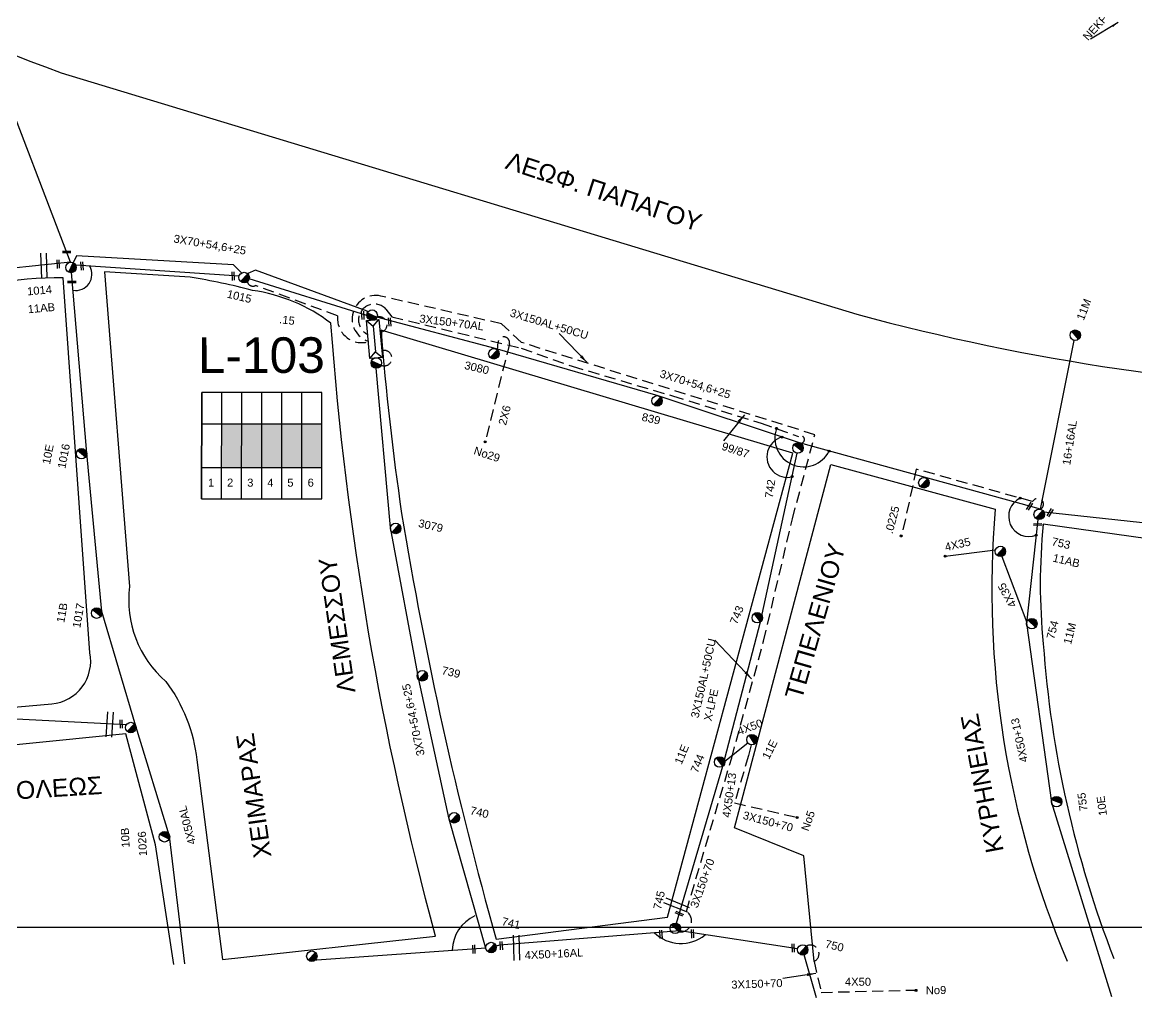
# Model space of a CAD drawing. Header units: millimetres. Extents: x 745 to 5694, y 762 to 3401.
# Drawn here: x 2179.9 to 2430.6, y 762.5 to 981.9 of the extents above; entities that cross this region are included whole.
import ezdxf
from ezdxf.enums import TextEntityAlignment as Align

# ---------------------------------------------------------------- set-up
doc = ezdxf.new("R2010")
doc.units = ezdxf.units.MM
doc.linetypes.add('DASHED', pattern=[19.05, 12.7, -6.35])
for name, color, linetype in [('Άγνωστα', 7, 'Continuous'), ('Ασφαλειοκιβώτια Χ.Τ 6 αναχωρήσεων', 7, 'Continuous'), ('Γυμνά εναέρια ΧΤ και ΦΟΠ (3Φ)   4x50+16AL', 7, 'Continuous'), ('Επιγραφές - Σχήματα', 7, 'Continuous'), ('Καλώδια ΧΤ   3x150+70AL', 7, 'DASHED'), ('Καλώδια ΧΤ   3x150AL+50CU', 7, 'DASHED'), ('Μηχανική τομή', 7, 'Continuous'), ('Στύλος ΦΜ', 7, 'Continuous'), ('Στύλος ΦΜ @ 1', 7, 'Continuous'), ('Συνδέσεις', 7, 'Continuous'), ('Τομή', 7, 'Continuous'), ('Υποσταθμός εναέριος 2 στύλων', 7, 'Continuous'), ('Υποσταθμός πόλεως', 7, 'Continuous'), ('Υπόβαθρο ΔΕΗ', 7, 'Continuous'), ('Υπόγεια Καλώδια Δικτύου ΧΤ   .15', 7, 'DASHED'), ('Υπόγεια καλώδια Παροχών ΧΤ   .0225', 7, 'DASHED'), ('Υπόγεια καλώδια Παροχών ΧΤ   4x50AL', 7, 'DASHED')]:
    doc.layers.add(name, color=color, linetype=linetype)
doc.styles.add('arial', font='arial.ttf')
doc.styles.get("Standard").update_dxf_attribs({"font": 'arial.ttf'})
doc.linetypes.add('SYN_LINE', pattern='A,0.5,-0.0001,["/\\/\\/\\/",Standard,S=0.1,R=0,X=0,Y=-0.05],-0.25', length=0.7501)
doc.dimstyles.new('ISO-25', dxfattribs={"dimtxt": 2.5, "dimasz": 2.5, "dimexe": 1.25, "dimexo": 0.625, "dimtad": 1, "dimtxsty": 'Standard', "dimcen": 2.5, "dimadec": 0, "dimazin": 0, "dimtfac": 1, "dimtmove": 0, "dimatfit": 3, "dimfxl": 1, "dimarcsym": 0})

# ---------------------------------------------------------------- blocks, each defined once
blk = doc.blocks.new('ΥΠΑΡΧΩΝ ΤΣΙΜΕΝΤΕΝΙΟΣ ΣΤΥΛΟΣ')
at = {"layer": 'Στύλος ΦΜ'}
blk.add_hatch(color=256, dxfattribs=at).paths.add_polyline_path([(-1.29, -2.28, 0.574793), (2.62, 0, 0.268822), (1.3, 2.27)])
blk.add_line((-1.29, -2.28), (1.3, 2.27), dxfattribs=at)
blk.add_circle((0, 0), 2.62, dxfattribs=at)
at = {"layer": 'Στύλος ΦΜ', "flags": 4}
for tag, p in [('ΑΡΙΘΜΟΣ', (-4.68, 8.05)), ('ΤΥΠΟΣ', (-4.91, 3.03))]:
    blk.add_attdef(tag, p, '', height=4, dxfattribs=at)
blk = doc.blocks.new('ΥΠΟΣΤΑΘΜΟΣ ΕΝΑΕΡΙΟΣ ΕΠΙ 2 ΣΤΥΛΩΝ')
at = {"layer": 'Υποσταθμός εναέριος 2 στύλων', "linetype": 'Continuous'}
for points in [[(-11.97, -2.11, 0.574793), (-8.45, -0.07, 0.268822), (-9.64, 1.98)], [(9.68, -2.15, 0.574793), (13.19, -0.1, 0.268822), (12.01, 1.95)]]:
    blk.add_hatch(color=256, dxfattribs=at).paths.add_polyline_path(points)
for p, q in [((-11.97, -2.11), (-9.64, 1.98)), ((9.68, -2.15), (12.01, 1.95))]:
    blk.add_line(p, q, dxfattribs=at)
for centre in [(-10.81, -0.07), (10.84, -0.1)]:
    blk.add_circle(centre, 2.36, dxfattribs=at)
at = {"layer": 'Υποσταθμός πόλεως', "linetype": 'Continuous', "ltscale": 40}
blk.add_lwpolyline([(-8.57, 2.82), (8.57, 2.82), (8.57, -2.82), (-8.57, -2.82)], close=True, dxfattribs=at)
for points in [[(-5.75, 0), (-8.57, 2.82)], [(-8.57, -2.82), (-5.75, 0)], [(-5.75, 0), (5.75, 0)], [(5.75, 0), (8.57, 2.82)], [(8.57, -2.82), (5.75, 0)]]:
    blk.add_lwpolyline(points, dxfattribs=at)
at = {"layer": 'Υποσταθμός εναέριος 2 στύλων', "ltscale": 40, "flags": 1}
for tag, p in [('ΜΕΤΑΣΧΗΜΑΤΙΣΜΟΣ', (14.09, 2.51)), ('ΙΣΧΥΣ', (14.07, -0.28)), ('ΑΡΙΘΜΟΣ', (14.19, -3))]:
    blk.add_attdef(tag, p, '', height=1.8, dxfattribs=at)
blk = doc.blocks.new('ΑΣΦΑΛΕΙΟΚΙΒΩΤΙΟ ΥΠΟΣΤΑΘΜΟΥ 6 ΑΝΑΧΩΡΗΣΕΩΝ')
at = {"layer": 'Ασφαλειοκιβώτια Χ.Τ 6 αναχωρήσεων', "ltscale": 40}
for p, q in [((-23.91, 27), (23.91, 27)), ((-9.83, 27), (-9.83, -27)), ((9.83, 27), (9.83, -27)), ((-23.91, 18), (23.91, 18)), ((-23.91, 9), (23.91, 9)), ((-23.91, 0), (23.91, 0)), ((-23.91, -9), (23.91, -9)), ((-23.91, -18), (23.91, -18))]:
    blk.add_line(p, q, dxfattribs=at)
at = {"layer": 'Ασφαλειοκιβώτια Χ.Τ 6 αναχωρήσεων'}
blk.add_lwpolyline([(-23.91, -27), (23.91, -27), (23.91, 27), (-23.91, 27)], close=True, dxfattribs=at)
for s, p in [('1', (-18.47, 24.15)), ('2', (-18.47, 15.59)), ('3', (-18.47, 6.51)), ('4', (-18.47, -2.51)), ('5', (-18.47, -11.52)), ('6', (-18.47, -20.66))]:
    blk.add_text(s, height=3.6, rotation=270, dxfattribs=at).set_placement(p)
at = {"layer": 'Ασφαλειοκιβώτια Χ.Τ 6 αναχωρήσεων', "ltscale": 40}
for tag, height, p in [('ΟΝΟΜΑ', 5, (-0.27, 31.68)), ('ΚΕΙΜΕΝΟ 1', 2, (16.95, 22.41)), ('ΚΕΙΜΕΝΟ 2', 2, (16.95, 13.71)), ('ΚΕΙΜΕΝΟ 3', 2, (16.95, 4.31)), ('ΚΕΙΜΕΝΟ 4', 2, (16.95, -4.67)), ('ΚΕΙΜΕΝΟ 5', 2, (16.95, -13.51)), ('ΚΕΙΜΕΝΟ 6', 2, (16.95, -22.43)), ('ΣΧ', 2, (-0.21, -29.21))]:
    blk.add_attdef(tag, text='', height=height, dxfattribs=at).set_placement(p, align=Align.MIDDLE_CENTER)
blk = doc.blocks.new('ΤΟΜΗ')
at = {"layer": 'Τομή', "ltscale": 40}
for p, q in [((-5.68, 0), (5.68, 0)), ((5.68, -2.33), (-5.68, -2.33))]:
    blk.add_line(p, q, dxfattribs=at)
blk = doc.blocks.new('ΜΗΧΑΝΙΚΗ ΤΟΜΗ')
at = {"layer": 'Μηχανική τομή', "ltscale": 40}
for p, q in [((-1.89, 0.78), (1.89, 0.78)), ((1.89, 0), (-1.89, 0))]:
    blk.add_line(p, q, dxfattribs=at)
blk = doc.blocks.new('_ΣΥΝΔΕΣΗ')
at = {"layer": 'Συνδέσεις', "linetype": 'SYN_LINE', "ltscale": 40}
blk.add_hatch(color=256, dxfattribs=at).paths.add_polyline_path([(0.5, -0.01, 1), (-0.5, -0.01, 1)])
at = {"layer": 'Συνδέσεις'}
blk.add_circle((0, -0.01), 0.5, dxfattribs=at)

msp = doc.modelspace()

# ---------------------------------------------------------------- hatches: boundary and pattern name
at = {"layer": 'Άγνωστα', "ltscale": 0.2}
for color, points in [(27, [(2224.75, 891.61), (2224.74, 881.79), (2229.24, 881.78), (2229.25, 891.61)]), (2, [(2229.25, 891.61), (2229.24, 881.78), (2233.74, 881.78), (2233.75, 891.61)]), (85, [(2233.75, 891.61), (2233.74, 881.78), (2238.24, 881.78), (2238.25, 891.61)]), (151, [(2238.25, 891.61), (2238.24, 881.78), (2242.74, 881.78), (2242.75, 891.6)]), (6, [(2242.75, 891.6), (2242.74, 881.78), (2247.24, 881.77), (2247.25, 891.6)])]:
    msp.add_hatch(color=color, dxfattribs=at).paths.add_polyline_path(points)

# ---------------------------------------------------------------- linework, layer by layer
at = {"layer": 'Άγνωστα', "color": 27, "linetype": 'SYN_LINE', "ltscale": 20}
for points in [[(2190.71, 927.93), (2173.94, 971.74)], [(2229.23, 925.52), (2227.43, 927.38), (2192.05, 929.36), (2191.35, 927.83)], [(2257.88, 915.76), (2257.46, 916.94), (2232.36, 926.11), (2230.6, 925.36)], [(2354.73, 887.27), (2322.97, 897.89), (2286.25, 908.49), (2259.67, 915.55)]]:
    msp.add_lwpolyline(points, dxfattribs=at)
at = {"layer": 'Άγνωστα', "color": 62}
msp.add_lwpolyline([(2190.75, 927.94), (2169.12, 925.69), (2126.21, 911.45)], dxfattribs=at)
at = {"layer": 'Άγνωστα', "color": 2, "linetype": 'SYN_LINE', "ltscale": 20}
for points in [[(2228.65, 924.76), (2191.92, 927.26)], [(2257.42, 915.97), (2230.95, 924.23)]]:
    msp.add_lwpolyline(points, dxfattribs=at)
at = {"layer": 'Άγνωστα', "color": 27, "linetype": 'DASHED', "ltscale": 0.2}
for points in [[(2260.39, 912.17, 1.119408), (2259.67, 915.55)], [(2286.78, 908.2), (2286.94, 909.97, -1.059891), (2289.48, 909.59), (2284.04, 887.54)]]:
    msp.add_lwpolyline(points, format="xyb", dxfattribs=at)
at = {"layer": 'Άγνωστα', "color": 85}
for points in [[(2408.93, 872.37), (2416.55, 910.36), (2416.55, 910.36)], [(2408.93, 872.37), (2354.73, 887.27)], [(2408.39, 870.07), (2405.82, 846.76), (2411.41, 806.43), (2424.9, 762.77)]]:
    msp.add_lwpolyline(points, dxfattribs=at)
at = {"layer": 'Άγνωστα', "color": 6, "linetype": 'DASHED', "ltscale": 0.2}
msp.add_lwpolyline([(2260.61, 904.77, 1.458059), (2260.76, 908.01)], format="xyb", dxfattribs=at)
at = {"layer": 'Άγνωστα', "color": 6, "linetype": 'SYN_LINE', "ltscale": 20}
msp.add_lwpolyline([(2284.27, 773.33), (2275.93, 802.65), (2269.08, 834.04), (2262.75, 868.3), (2259.52, 904.09)], dxfattribs=at)
at = {"layer": 'Άγνωστα', "color": 151, "linetype": 'DASHED', "ltscale": 0.2}
for points in [[(2327.66, 777.3, 0.798646), (2329.29, 781.91), (2339.48, 816.47), (2346.67, 842.73), (2353.14, 870.24), (2358.19, 889.11), (2358.18, 889.11)], [(2356.27, 774.1, -1.027825), (2358.03, 770.65), (2359.63, 763.7)]]:
    msp.add_lwpolyline(points, format="xyb", dxfattribs=at)
at = {"layer": 'Άγνωστα', "color": 27}
for points in [[(2327.05, 779.24), (2337.51, 814.58), (2345.97, 847.04), (2354.23, 884.97)], [(2337.94, 815.71), (2343.12, 819.81)]]:
    msp.add_lwpolyline(points, dxfattribs=at)
at = {"layer": 'Άγνωστα', "color": 85, "linetype": 'SYN_LINE', "ltscale": 15}
msp.add_lwpolyline([(2398.8, 863.16), (2387.53, 861.77)], dxfattribs=at)
at = {"layer": 'Άγνωστα', "color": 85, "linetype": 'SYN_LINE', "ltscale": 20}
msp.add_lwpolyline([(2400.23, 861.75), (2405.85, 846.93)], dxfattribs=at)
at = {"layer": 'Άγνωστα', "color": 5, "linetype": 'SYN_LINE', "ltscale": 20}
msp.add_lwpolyline([(2203.32, 823.91), (2171.16, 825.53), (2133.05, 820.81), (2099.73, 821.68), (2068.32, 824.49), (2041.99, 848.85)], dxfattribs=at)
at = {"layer": 'Άγνωστα', "color": 27, "linetype": 'DASHED', "ltscale": 0.2}
for points in [[(2343.83, 819.38), (2343.25, 816.97), (2340.15, 806.3)], [(2340.15, 806.3), (2354.32, 803.05)]]:
    msp.add_lwpolyline(points, dxfattribs=at)
at = {"layer": 'Άγνωστα', "color": 151}
msp.add_lwpolyline([(2358.57, 762.5), (2355.81, 772.11)], dxfattribs=at)
at = {"layer": 'Άγνωστα', "color": 151, "linetype": 'DASHED', "ltscale": 0.2}
msp.add_lwpolyline([(2359.63, 763.7), (2380.94, 764.22)], dxfattribs=at)
at = {"layer": 'Γυμνά εναέρια ΧΤ και ΦΟΠ (3Φ)   4x50+16AL', "color": 30}
msp.add_lwpolyline([(2559.02, 905.18), (2536.11, 868.3), (2507.49, 865.88), (2479.65, 863.01), (2439.56, 868.48), (2409.73, 871.71)], dxfattribs=at)
at = {"layer": 'Γυμνά εναέρια ΧΤ και ΦΟΠ (3Φ)   4x50+16AL', "color": 151}
msp.add_lwpolyline([(2354.32, 773.5), (2327.84, 777.56), (2287.27, 774.35), (2286.48, 774.12)], dxfattribs=at)
at = {"layer": 'Επιγραφές - Σχήματα', "color": 6, "ltscale": 0.2}
msp.add_line((2245.13, 770.91), (2284.18, 773.71), dxfattribs=at)
at = {"layer": 'Επιγραφές - Σχήματα'}
msp.add_lwpolyline([(780.39, 1891.51), (3073.89, 1891.51), (3073.89, 778.3), (780.39, 778.3)], close=True, dxfattribs=at)
at = {"layer": 'Επιγραφές - Σχήματα', "ltscale": 0.2}
for centre, radius, start, end in [((2191.95, 925.18), 3.6, 259.8055, 30.5689), ((2355.66, 888.38), 6.46, 160.4519, 333.2758), ((2352, 884.14), 4.6, 104.6532, 284.7062), ((2406.34, 870.76), 4.54, 115.2806, 291.284), ((2285.25, 773), 8.64, 114.2445, 178.5839), ((2328.06, 783.29), 8.6, 225.5513, 309.2835)]:
    msp.add_arc(centre, radius, start, end, dxfattribs=at)
at = {"layer": 'Καλώδια ΧΤ   3x150+70AL', "color": 85, "ltscale": 0.2}
msp.add_lwpolyline([(2257.6, 911.7, -1.209576), (2261.7, 917.41), (2263.06, 915.66), (2277.93, 912.04), (2292.09, 908.59), (2303.56, 904.55), (2326.17, 897.87), (2346.08, 891.73), (2354.55, 888.75, -1.63304), (2354.73, 887.27, 3.509639)], format="xyb", dxfattribs=at)
at = {"layer": 'Καλώδια ΧΤ   3x150AL+50CU', "color": 151, "ltscale": 0.2}
msp.add_lwpolyline([(2358.19, 889.13), (2292.18, 909.89), (2287.69, 914.07), (2260.57, 920.32, 0.956485), (2257.74, 910.15)], format="xyb", dxfattribs=at)
at = {"layer": 'Υπόβαθρο ΔΕΗ'}
msp.add_line((2286.51, 775.67), (2325.05, 780.65), dxfattribs=at)
for points in [[(2111.81, 1264.23, 0.128529), (1975.32, 1082.38, 0.062772), (2188.67, 970.52), (2367.6, 916.24, 0.060101), (2486.77, 898.83, 0.597235), (2505.98, 938.55, 0.452783)], [(2212.15, 833.66, -0.136479), (2219.13, 815.98), (2224.9, 771.08), (2272.86, 776.37, -0.047724), (2249.34, 914.21, 0.127273), (2231.69, 921.59, 0.023855), (2217.68, 924.57), (2198.38, 925.78), (2204.04, 854.99, 0.25195), (2212.15, 833.66, 0.754738)], [(2189.11, 924.43, 0.084084), (2157.19, 919.09), (2127.11, 908.87, 0.013155), (2127.11, 882.63), (2133.79, 823.97), (2186.54, 828.6, 0.448155), (2195.08, 840.07), (2189.11, 924.43)], [(2353.22, 884.97), (2260.59, 912.68, 0.016765), (2265.22, 871.44, 0.028154), (2286.51, 775.67), (2325.05, 780.65), (2353.22, 884.97)], [(2358.03, 770.65), (2355.75, 794.41), (2340.1, 800.68), (2361.78, 882.42), (2398.78, 872.38, 0.121952), (2414.93, 770.74, 3.349759)], [(2485.69, 771.98), (2469.63, 802.95), (2473.21, 860.1), (2409.59, 869.02, 0.050762), (2409.59, 842.09, 0.075164), (2425.46, 771.3, 6.574661)]]:
    msp.add_lwpolyline(points, format="xyb", dxfattribs=at)
msp.add_lwpolyline([(2214.01, 770), (2209.88, 796.85), (2203.17, 821.87), (2135.06, 815), (2144.37, 769.38)], dxfattribs=at)
at = {"layer": 'Υπόγεια Καλώδια Δικτύου ΧΤ   .15', "color": 2, "ltscale": 0.2}
for points in [[(2250.81, 915.88), (2232.37, 922.69, -0.487602), (2230.5, 923.55)], [(2257.75, 910.03, -0.524471), (2250.81, 915.88)]]:
    msp.add_lwpolyline(points, format="xyb", dxfattribs=at)
at = {"layer": 'Υπόγεια καλώδια Παροχών ΧΤ   .0225', "color": 85, "ltscale": 0.2}
msp.add_lwpolyline([(2408.93, 872.37, 1.382114), (2407.19, 874.08), (2381.02, 881.4), (2377.69, 866.31)], format="xyb", dxfattribs=at)
at = {"layer": 'Υπόγεια καλώδια Παροχών ΧΤ   4x50AL', "color": 2, "linetype": 'Continuous', "ltscale": 0.2}
msp.add_lwpolyline([(2216.49, 770.1), (2213.04, 798.83), (2205.42, 823.61), (2197.75, 849.35), (2194.41, 884.96), (2190.95, 925.59)], dxfattribs=at)

# ---------------------------------------------------------------- block references
at = {"layer": 'Ασφαλειοκιβώτια Χ.Τ 6 αναχωρήσεων', "xscale": 0.4999999999998864, "yscale": 0.4999999999998864, "zscale": 0.4999999999998864, "rotation": 89.96867238190939}
msp.add_blockref('ΑΣΦΑΛΕΙΟΚΙΒΩΤΙΟ ΥΠΟΣΤΑΘΜΟΥ 6 ΑΝΑΧΩΡΗΣΕΩΝ', (2233.75, 886.69), dxfattribs=at)
at = {"layer": 'Μηχανική τομή'}
for p, xscale, yscale, zscale, rotation in [((2189.88, 930.44), 0.5000000000001916, 0.5000000000001916, 0.5000000000001916, 180.6260828276982), ((2187.76, 927.5), 0.5000000000001281, 0.5000000000001281, 0.5000000000001281, 273.4420781113262), ((2193.12, 927.07), 0.5000000000001281, 0.5000000000001281, 0.5000000000001281, 273.4420781113262), ((2227.13, 924.79), 0.5000000000001281, 0.5000000000001281, 0.5000000000001281, 273.4420781113262), ((2191.03, 923.67), 0.5000000000001916, 0.5000000000001916, 0.5000000000001916, 180.6260828276982), ((2256.29, 915.96), 0.5000000000001281, 0.5000000000001281, 0.5000000000001281, 273.4420781113262), ((2262.35, 914.48), 0.5000000000001281, 0.5000000000001281, 0.5000000000001281, 273.4420781113262), ((2406.66, 872.94), 0.4999999999999776, 0.4999999999999776, 0.4999999999999776, 58.30558288186319), ((2411.28, 871.5), 0.4999999999999776, 0.4999999999999776, 0.4999999999999776, 58.30558288186319), ((2408.36, 868.74), 0.4999999999999796, 0.4999999999999796, 0.4999999999999796, 1.999860408495981), ((2201.95, 824.05), 0.5000000000001281, 0.5000000000001281, 0.5000000000001281, 273.4420781113262), ((2327.61, 781.23), 0.5000000000001188, 0.5000000000001188, 0.5000000000001188, 336.8737294046027), ((2323.37, 776.74), 0.5000000000001281, 0.5000000000001281, 0.5000000000001281, 273.4420781113262), ((2330.48, 776.87), 0.5000000000001281, 0.5000000000001281, 0.5000000000001281, 273.4420781113262), ((2287.44, 774.2), 0.5000000000001281, 0.5000000000001281, 0.5000000000001281, 273.4420781113262), ((2281.29, 773.39), 0.5000000000001281, 0.5000000000001281, 0.5000000000001281, 273.4420781113262), ((2353.13, 773.68), 0.5000000000001281, 0.5000000000001281, 0.5000000000001281, 273.4420781113262)]:
    msp.add_blockref('ΜΗΧΑΝΙΚΗ ΤΟΜΗ', p, dxfattribs=dict(at, xscale=xscale, yscale=yscale, zscale=zscale, rotation=rotation))
at = {"layer": 'Στύλος ΦΜ @ 1', "ltscale": 40}
ref = msp.add_blockref('ΥΠΑΡΧΩΝ ΤΣΙΜΕΝΤΕΝΙΟΣ ΣΤΥΛΟΣ', (2190.85, 926.76), dxfattribs=dict(at, xscale=0.4499999999996811, yscale=0.4499999999996811, zscale=0.4499999999996811, rotation=5.02136702368149))
ref.add_attrib('ΤΥΠΟΣ', '1014', (2181.05, 920.46), dxfattribs={"layer": 'Στύλος ΦΜ', "height": 1.8, "rotation": 5.0214, "flags": 4})
ref.add_attrib('ΑΡΙΘΜΟΣ', '11AB', (2181.19, 916.45), dxfattribs={"layer": 'Στύλος ΦΜ', "height": 1.8, "rotation": 5.0214, "flags": 4})
ref = msp.add_blockref('ΥΠΑΡΧΩΝ ΤΣΙΜΕΝΤΕΝΙΟΣ ΣΤΥΛΟΣ', (2229.8, 924.49), dxfattribs=dict(at, xscale=0.4499999999996779, yscale=0.4499999999996779, zscale=0.4499999999996779, rotation=346.8465568456768))
ref.add_attrib('ΤΥΠΟΣ', '1015', (2225.79, 920), dxfattribs={"layer": 'Στύλος ΦΜ', "height": 1.8, "rotation": 346.8466, "flags": 4})
ref = msp.add_blockref('ΥΠΑΡΧΩΝ ΤΣΙΜΕΝΤΕΝΙΟΣ ΣΤΥΛΟΣ', (2416.78, 911.51), dxfattribs=dict(at, xscale=0.4499999999995929, yscale=0.4499999999995929, zscale=0.4499999999995929, rotation=68.72754824125487))
ref.add_attrib('ΤΥΠΟΣ', '11M', (2418.67, 914.7), dxfattribs={"layer": 'Στύλος ΦΜ', "height": 1.8, "rotation": 68.7275, "flags": 4})
ref = msp.add_blockref('ΥΠΑΡΧΩΝ ΤΣΙΜΕΝΤΕΝΙΟΣ ΣΤΥΛΟΣ', (2285.98, 907.34), dxfattribs=dict(at, xscale=0.4499999999996779, yscale=0.4499999999996779, zscale=0.4499999999996779, rotation=346.8465568456768))
ref.add_attrib('ΤΥΠΟΣ', '3080', (2279.21, 903.96), dxfattribs={"layer": 'Στύλος ΦΜ', "height": 1.8, "rotation": 346.8466, "flags": 4})
ref = msp.add_blockref('ΥΠΑΡΧΩΝ ΤΣΙΜΕΝΤΕΝΙΟΣ ΣΤΥΛΟΣ', (2322.7, 896.75), dxfattribs=dict(at, xscale=0.4499999999996779, yscale=0.4499999999996779, zscale=0.4499999999996779, rotation=346.8465568456768))
ref.add_attrib('ΤΥΠΟΣ', '839', (2319.11, 892.32), dxfattribs={"layer": 'Στύλος ΦΜ', "height": 1.8, "rotation": 346.8466, "flags": 4})
ref = msp.add_blockref('ΥΠΑΡΧΩΝ ΤΣΙΜΕΝΤΕΝΙΟΣ ΣΤΥΛΟΣ', (2193.23, 884.85), dxfattribs=dict(at, xscale=0.449999999999602, yscale=0.449999999999602, zscale=0.449999999999602, rotation=79.01800890990742))
ref.add_attrib('ΤΥΠΟΣ', '10E', (2186.12, 882.36), dxfattribs={"layer": 'Στύλος ΦΜ', "height": 1.8, "rotation": 79.018, "flags": 4})
ref.add_attrib('ΑΡΙΘΜΟΣ', '1016', (2189.57, 881.4), dxfattribs={"layer": 'Στύλος ΦΜ', "height": 1.8, "rotation": 79.018, "flags": 4})
ref = msp.add_blockref('ΥΠΑΡΧΩΝ ΤΣΙΜΕΝΤΕΝΙΟΣ ΣΤΥΛΟΣ', (2354.39, 886.14), dxfattribs=dict(at, xscale=0.4499999999998583, yscale=0.4499999999998583, zscale=0.4499999999998583, rotation=82.09088999973797))
ref.add_attrib('ΤΥΠΟΣ', '742', (2348.73, 874.79), dxfattribs={"layer": 'Στύλος ΦΜ', "height": 1.8, "rotation": 82.0909, "flags": 4})
at = {"layer": 'Στύλος ΦΜ @ 1', "ltscale": 40, "xscale": 0.4499999999996779, "yscale": 0.4499999999996779, "zscale": 0.4499999999996779, "rotation": 346.8465568456768}
for p in [(2382.72, 878.32), (2399.94, 862.89), (2204.3, 823.26), (2245.03, 771.84)]:
    msp.add_blockref('ΥΠΑΡΧΩΝ ΤΣΙΜΕΝΤΕΝΙΟΣ ΣΤΥΛΟΣ', p, dxfattribs=at)
at = {"layer": 'Στύλος ΦΜ @ 1', "ltscale": 40}
ref = msp.add_blockref('ΥΠΑΡΧΩΝ ΤΣΙΜΕΝΤΕΝΙΟΣ ΣΤΥΛΟΣ', (2408.66, 871.22), dxfattribs=dict(at, xscale=0.4499999999996779, yscale=0.4499999999996779, zscale=0.4499999999996779, rotation=346.8465568456768))
ref.add_attrib('ΤΥΠΟΣ', '753', (2411.34, 864.32), dxfattribs={"layer": 'Στύλος ΦΜ', "height": 1.8, "rotation": 346.8466, "flags": 4})
ref.add_attrib('ΑΡΙΘΜΟΣ', '11AB', (2411.57, 860.63), dxfattribs={"layer": 'Στύλος ΦΜ', "height": 1.8, "rotation": 346.8466, "flags": 4})
ref = msp.add_blockref('ΥΠΑΡΧΩΝ ΤΣΙΜΕΝΤΕΝΙΟΣ ΣΤΥΛΟΣ', (2263.89, 868.04), dxfattribs=dict(at, xscale=0.4499999999996779, yscale=0.4499999999996779, zscale=0.4499999999996779, rotation=346.8465568456768))
ref.add_attrib('ΤΥΠΟΣ', '3079', (2268.84, 868.43), dxfattribs={"layer": 'Στύλος ΦΜ', "height": 1.8, "rotation": 346.8466, "flags": 4})
ref = msp.add_blockref('ΥΠΑΡΧΩΝ ΤΣΙΜΕΝΤΕΝΙΟΣ ΣΤΥΛΟΣ', (2196.62, 849.01), dxfattribs=dict(at, xscale=0.4499999999995703, yscale=0.4499999999995703, zscale=0.4499999999995703, rotation=80.0412480815999))
ref.add_attrib('ΤΥΠΟΣ', '11B', (2189.33, 846.73), dxfattribs={"layer": 'Στύλος ΦΜ', "height": 1.8, "rotation": 80.0412, "flags": 4})
ref.add_attrib('ΑΡΙΘΜΟΣ', '1017', (2192.92, 845.54), dxfattribs={"layer": 'Στύλος ΦΜ', "height": 1.8, "rotation": 80.0412, "flags": 4})
ref = msp.add_blockref('ΥΠΑΡΧΩΝ ΤΣΙΜΕΝΤΕΝΙΟΣ ΣΤΥΛΟΣ', (2345.24, 847.97), dxfattribs=dict(at, xscale=0.449999999999639, yscale=0.449999999999639, zscale=0.449999999999639, rotation=67.85898774879541))
ref.add_attrib('ΤΥΠΟΣ', '743', (2340.67, 846.31), dxfattribs={"layer": 'Στύλος ΦΜ', "height": 1.8, "rotation": 67.859, "flags": 4})
ref = msp.add_blockref('ΥΠΑΡΧΩΝ ΤΣΙΜΕΝΤΕΝΙΟΣ ΣΤΥΛΟΣ', (2407, 846.63), dxfattribs=dict(at, xscale=0.4499999999997146, yscale=0.4499999999997146, zscale=0.4499999999997146, rotation=75.56004347502204))
ref.add_attrib('ΤΥΠΟΣ', '754', (2412, 843), dxfattribs={"layer": 'Στύλος ΦΜ', "height": 1.8, "rotation": 75.56, "flags": 4})
ref.add_attrib('ΑΡΙΘΜΟΣ', '11M', (2415.82, 841.83), dxfattribs={"layer": 'Στύλος ΦΜ', "height": 1.8, "rotation": 75.56, "flags": 4})
ref = msp.add_blockref('ΥΠΑΡΧΩΝ ΤΣΙΜΕΝΤΕΝΙΟΣ ΣΤΥΛΟΣ', (2269.88, 834.91), dxfattribs=dict(at, xscale=0.4499999999996779, yscale=0.4499999999996779, zscale=0.4499999999996779, rotation=346.8465568456768))
ref.add_attrib('ΤΥΠΟΣ', '739', (2274.11, 835.32), dxfattribs={"layer": 'Στύλος ΦΜ', "height": 1.8, "rotation": 346.8466, "flags": 4})
ref = msp.add_blockref('ΥΠΑΡΧΩΝ ΤΣΙΜΕΝΤΕΝΙΟΣ ΣΤΥΛΟΣ', (2344.04, 820.54), dxfattribs=dict(at, xscale=0.4499999999996019, yscale=0.4499999999996019, zscale=0.4499999999996019, rotation=63.3188876691118))
ref.add_attrib('ΤΥΠΟΣ', '11E', (2347.86, 815.94), dxfattribs={"layer": 'Στύλος ΦΜ', "height": 1.8, "rotation": 63.3189, "flags": 4})
ref = msp.add_blockref('ΥΠΑΡΧΩΝ ΤΣΙΜΕΝΤΕΝΙΟΣ ΣΤΥΛΟΣ', (2336.78, 815.51), dxfattribs=dict(at, xscale=0.4499999999998093, yscale=0.4499999999998093, zscale=0.4499999999998093, rotation=67.45376067227296))
ref.add_attrib('ΤΥΠΟΣ', '11E', (2328.21, 814.81), dxfattribs={"layer": 'Στύλος ΦΜ', "height": 1.8, "rotation": 67.4538, "flags": 4})
ref.add_attrib('ΑΡΙΘΜΟΣ', '744', (2331.82, 812.89), dxfattribs={"layer": 'Στύλος ΦΜ', "height": 1.8, "rotation": 67.4538, "flags": 4})
ref = msp.add_blockref('ΥΠΑΡΧΩΝ ΤΣΙΜΕΝΤΕΝΙΟΣ ΣΤΥΛΟΣ', (2412.58, 806.59), dxfattribs=dict(at, xscale=0.449999999999714, yscale=0.449999999999714, zscale=0.449999999999714, rotation=97.52377815579109))
ref.add_attrib('ΤΥΠΟΣ', '755', (2419.57, 804.56), dxfattribs={"layer": 'Στύλος ΦΜ', "height": 1.8, "rotation": 97.5238, "flags": 4})
ref.add_attrib('ΑΡΙΘΜΟΣ', '10E', (2423.93, 803.54), dxfattribs={"layer": 'Στύλος ΦΜ', "height": 1.8, "rotation": 97.5238, "flags": 4})
ref = msp.add_blockref('ΥΠΑΡΧΩΝ ΤΣΙΜΕΝΤΕΝΙΟΣ ΣΤΥΛΟΣ', (2277.06, 802.97), dxfattribs=dict(at, xscale=0.4499999999996779, yscale=0.4499999999996779, zscale=0.4499999999996779, rotation=346.8465568456768))
ref.add_attrib('ΤΥΠΟΣ', '740', (2280.5, 803.8), dxfattribs={"layer": 'Στύλος ΦΜ', "height": 1.8, "rotation": 346.8466, "flags": 4})
ref = msp.add_blockref('ΥΠΑΡΧΩΝ ΤΣΙΜΕΝΤΕΝΙΟΣ ΣΤΥΛΟΣ', (2211.87, 798.69), dxfattribs=dict(at, xscale=0.4499999999996425, yscale=0.4499999999996425, zscale=0.4499999999996425, rotation=92.9110784099165))
ref.add_attrib('ΤΥΠΟΣ', '10B', (2204.05, 796.32), dxfattribs={"layer": 'Στύλος ΦΜ', "height": 1.8, "rotation": 92.9111, "flags": 4})
ref.add_attrib('ΑΡΙΘΜΟΣ', '1026', (2207.95, 794.39), dxfattribs={"layer": 'Στύλος ΦΜ', "height": 1.8, "rotation": 92.9111, "flags": 4})
ref = msp.add_blockref('ΥΠΑΡΧΩΝ ΤΣΙΜΕΝΤΕΝΙΟΣ ΣΤΥΛΟΣ', (2326.79, 778.1), dxfattribs=dict(at, xscale=0.449999999999756, yscale=0.449999999999756, zscale=0.449999999999756, rotation=77.2118762651267))
ref.add_attrib('ΤΥΠΟΣ', '745', (2323.57, 782.2), dxfattribs={"layer": 'Στύλος ΦΜ', "height": 1.8, "rotation": 77.2119, "flags": 4})
ref = msp.add_blockref('ΥΠΑΡΧΩΝ ΤΣΙΜΕΝΤΕΝΙΟΣ ΣΤΥΛΟΣ', (2285.35, 773.79), dxfattribs=dict(at, xscale=0.4499999999996779, yscale=0.4499999999996779, zscale=0.4499999999996779, rotation=346.8465568456768))
ref.add_attrib('ΤΥΠΟΣ', '741', (2287.61, 778.87), dxfattribs={"layer": 'Στύλος ΦΜ', "height": 1.8, "rotation": 346.8466, "flags": 4})
ref = msp.add_blockref('ΥΠΑΡΧΩΝ ΤΣΙΜΕΝΤΕΝΙΟΣ ΣΤΥΛΟΣ', (2355.47, 773.24), dxfattribs=dict(at, xscale=0.4499999999996779, yscale=0.4499999999996779, zscale=0.4499999999996779, rotation=346.8465568456768))
ref.add_attrib('ΤΥΠΟΣ', '750', (2360.37, 773.78), dxfattribs={"layer": 'Στύλος ΦΜ', "height": 1.8, "rotation": 346.8466, "flags": 4})
at = {"layer": 'Συνδέσεις', "xscale": 0.4499999999998181, "yscale": 0.4499999999998181, "zscale": 0.4499999999998181}
for p in [(2349.57, 890.57), (2284.04, 887.51), (2350.84, 888.59), (2361.42, 885.45), (2353.09, 879.72), (2404.39, 874.87), (2377.63, 866.36), (2407.99, 866.53), (2387.53, 861.8), (2354.21, 803.01), (2380.94, 764.16)]:
    msp.add_blockref('_ΣΥΝΔΕΣΗ', p, dxfattribs=at)
at = {"layer": 'Τομή'}
for p, xscale, yscale, zscale, rotation in [((2185.34, 927.15), 0.4999999999998834, 0.4999999999998834, 0.4999999999998834, 271.5763366190796), ((2200.12, 823.9), 0.5000000000000363, 0.5000000000000363, 0.5000000000000363, 266.0244116179647), ((2327.31, 783.87), 0.4999999999997972, 0.4999999999997972, 0.4999999999997972, 338.1443857654684), ((2291.65, 773.76), 0.4999999999998834, 0.4999999999998834, 0.4999999999998834, 271.5763366190796)]:
    msp.add_blockref('ΤΟΜΗ', p, dxfattribs=dict(at, xscale=xscale, yscale=yscale, zscale=zscale, rotation=rotation))
at = {"layer": 'Υποσταθμός εναέριος 2 στύλων', "xscale": 0.5000000000001513, "yscale": 0.5000000000001513, "zscale": 0.5000000000001513, "rotation": 275.0621112028479}
msp.add_blockref('ΥΠΟΣΤΑΘΜΟΣ ΕΝΑΕΡΙΟΣ ΕΠΙ 2 ΣΤΥΛΩΝ', (2259.11, 910.67), dxfattribs=at)

# ---------------------------------------------------------------- texts
at = {"layer": 'Άγνωστα', "char_height": 1.8, "attachment_point": 1, "style": 'arial'}
for s, insert, width, rotation in [('3X70+54,6+25', (2214.12, 934.18), 19.229, 350.2375), ('3X70+54,6+25', (2323.68, 903.81), 19.229, 342.8367), ('2X6', (2286.96, 891.58), 69.1904, 75.3172), ('4X35', (2387.25, 864.69), 69.1904, 13.0294), ('4X35', (2402.08, 850), 69.1904, 118.9021), ('3X150AL+50CU\\PX-LPE', (2330.25, 825.65), 21.132, 77.469), ('3X70+54,6+25', (2268.67, 816.73), 19.229, 101.8064), ('4X50', (2340.53, 823.19), 69.1904, 20.5487), ('4X50+13', (2404.38, 815.26), 69.1904, 102.0803), ('4X50+13', (2337.34, 803.16), 69.1904, 81.8718), ('3X150+70', (2342.32, 804.5), 21.132, 345.1874), ('3X150+70', (2330.1, 783.13), 21.132, 70.3613), ('3X150+70', (2339.36, 766.33), 21.132, 1.898), ('4X50', (2364.96, 767), 69.1904, 359.8283)]:
    msp.add_mtext(s, dxfattribs=dict(at, insert=insert, width=width, rotation=rotation))
at = {"layer": 'Γυμνά εναέρια ΧΤ και ΦΟΠ (3Φ)   4x50+16AL', "insert": (2292.86, 772.94), "char_height": 1.8, "width": 69.1904, "attachment_point": 1, "rotation": 2.8369, "style": 'arial'}
msp.add_mtext('4X50+16AL', dxfattribs=at)
at = {"layer": 'Επιγραφές - Σχήματα', "attachment_point": 1, "style": 'arial'}
for s, insert, char_height, width, rotation in [('ΝΕΚΡΟ', (2418.33, 978.84), 1.8, 19.229, 47.8524), ('ΛΕΩΦ. ΠΑΠΑΓΟΥ', (2289.55, 952.87), 4, 69.1904, 341.8358), ('L-103', (2219.37, 911), 8, 69.1904, 0.1115), ('16+16AL', (2413.86, 882.45), 1.8, 69.1904, 81.3831), ('Nο29', (2281.84, 886.51), 1.8, 69.1904, 341.9108), ('99/87', (2337.64, 887.51), 1.8, 69.1904, 341.9108), ('ΤΕΠΕΛΕΝΙΟΥ', (2351.39, 830.41), 4, 69.1904, 74.0175), ('ΛΕΜΕΣΣΟΥ', (2250.9, 830.71), 4, 69.1904, 98.1932), ('ΚΥΡΗΝΕΙΑΣ', (2396.77, 794.76), 4, 69.1904, 100.5789), ('ΧΕΙΜΑΡΑΣ', (2231.99, 793.67), 4, 69.1904, 98.1932), ('ΜΟΣΧΟΠΟΛΕΩΣ', (2153.83, 809.56), 4, 69.1904, 3.6019), ('Nο5', (2355.05, 800.42), 1.8, 69.1904, 70.5886), ('Nο9', (2383.13, 765.05), 1.8, 69.1904, 1.1477)]:
    msp.add_mtext(s, dxfattribs=dict(at, insert=insert, char_height=char_height, width=width, rotation=rotation))
at = {"layer": 'Καλώδια ΧΤ   3x150+70AL', "insert": (2269.37, 916.2), "char_height": 1.8, "width": 21.132, "attachment_point": 1, "rotation": 352.7266, "style": 'arial'}
msp.add_mtext('3X150+70AL', dxfattribs=at)
at = {"layer": 'Καλώδια ΧΤ   3x150AL+50CU', "insert": (2289.96, 917.51), "char_height": 1.8, "width": 21.132, "attachment_point": 1, "rotation": 343.272, "style": 'arial'}
msp.add_mtext('3X150AL+50CU', dxfattribs=at)
at = {"layer": 'Υπόγεια Καλώδια Δικτύου ΧΤ   .15', "insert": (2237.83, 916.02), "char_height": 1.8, "width": 69.1904, "attachment_point": 1, "rotation": 353.219, "style": 'arial'}
msp.add_mtext('.15', dxfattribs=at)
at = {"layer": 'Υπόγεια καλώδια Παροχών ΧΤ   .0225', "insert": (2373.93, 867.18), "char_height": 1.8, "width": 69.1904, "attachment_point": 1, "rotation": 75.3172, "style": 'arial'}
msp.add_mtext('.0225', dxfattribs=at)
at = {"layer": 'Υπόγεια καλώδια Παροχών ΧΤ   4x50AL', "insert": (2217.23, 796.73), "char_height": 1.8, "width": 69.1904, "attachment_point": 1, "rotation": 104.5345, "style": 'arial'}
msp.add_mtext('4X50AL', dxfattribs=at)

# ---------------------------------------------------------------- leaders
at = {"layer": 'Επιγραφές - Σχήματα', "ltscale": 40}
for points, override in [([(2426.42, 981.82), (2420.23, 978.1)], {"dimasz": 1.5, "dimtad": 0}), ([(2306.98, 905.35), (2300.65, 911.88)], {"dimasz": 2, "dimtad": 0}), ([(2342.34, 893.62), (2337.65, 887.78)], {"dimasz": 2, "dimtad": 0}), ([(2343.96, 834.25), (2335.7, 842.93)], {"dimasz": 2, "dimtad": 0}), ([(2358.41, 767.96), (2350.99, 766.83)], {"dimasz": 2, "dimtad": 0})]:
    msp.add_leader(points, dimstyle='ISO-25', override=override, dxfattribs=at)

doc.saveas('drawing.dxf')
